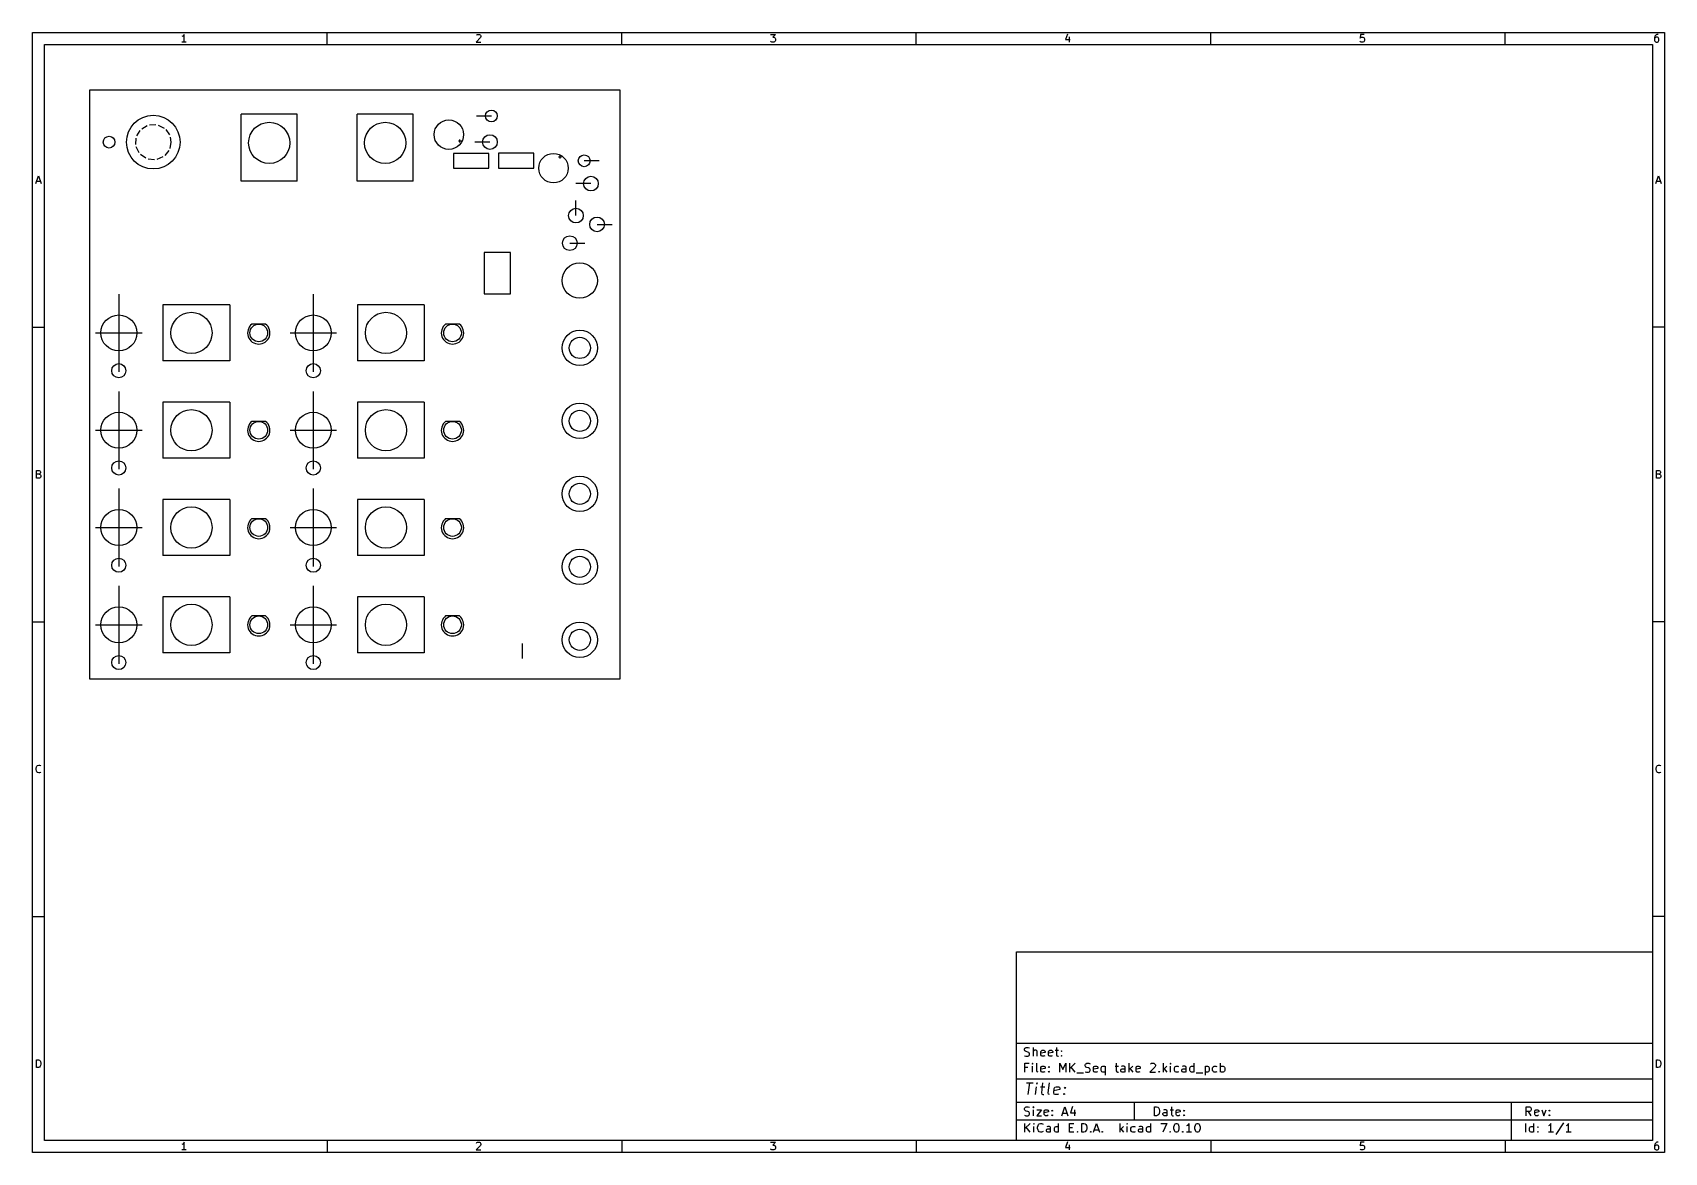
# Model space of a CAD drawing. Extents: x 10 to 287, y -200 to -10.
import ezdxf

# ---------------------------------------------------------------- set-up
doc = ezdxf.new("R2010")
doc.units = 0
doc.layers.add('BLACK', color=7, linetype='CONTINUOUS')

msp = doc.modelspace()

# ---------------------------------------------------------------- linework, layer by layer
at = {"layer": 'BLACK', "linetype": 'CONTINUOUS'}
for p, q in [((10, -10), (287.0022, -10)), ((10, -200.0072), (10, -10)), ((35.470112, -10.603128), (35.346303, -10.665033)), ((35.593922, -10.479319), (35.470112, -10.603128)), ((35.717731, -10.293604), (35.593922, -10.479319)), ((35.717731, -11.593604), (35.717731, -10.293604)), ((60, -12), (60, -10)), ((86.027255, -10.850747), (85.284398, -11.593604)), ((85.346303, -10.417414), (85.408207, -10.355509)), ((85.408207, -10.355509), (85.532017, -10.293604)), ((85.532017, -10.293604), (85.841541, -10.293604)), ((85.841541, -10.293604), (85.96535, -10.355509)), ((85.96535, -10.355509), (86.027255, -10.417414)), ((86.027255, -10.417414), (86.08916, -10.541223)), ((86.08916, -10.665033), (86.027255, -10.850747)), ((86.08916, -10.541223), (86.08916, -10.665033)), ((110, -12), (110, -10)), ((135.284398, -10.293604), (136.08916, -10.293604)), ((136.08916, -10.293604), (135.655826, -10.788842)), ((135.655826, -10.788842), (135.841541, -10.788842)), ((135.841541, -10.788842), (135.96535, -10.850747)), ((135.96535, -10.850747), (136.027255, -10.912652)), ((136.027255, -10.912652), (136.08916, -11.036461)), ((136.08916, -11.036461), (136.08916, -11.345985)), ((160, -12), (160, -10)), ((185.655826, -10.2317), (185.346303, -11.160271)), ((185.96535, -10.726938), (185.96535, -11.593604)), ((210, -12), (210, -10)), ((235.408207, -10.293604), (235.346303, -10.912652)), ((235.346303, -10.912652), (235.408207, -10.850747)), ((236.027255, -10.293604), (235.408207, -10.293604)), ((235.408207, -10.850747), (235.532017, -10.788842)), ((235.532017, -10.788842), (235.841541, -10.788842)), ((235.841541, -10.788842), (235.96535, -10.850747)), ((235.96535, -10.850747), (236.027255, -10.912652)), ((236.027255, -10.912652), (236.08916, -11.036461)), ((236.08916, -11.036461), (236.08916, -11.345985)), ((260, -12), (260, -10)), ((285.408207, -10.603128), (285.346303, -10.850747)), ((285.346303, -10.850747), (285.346303, -11.345985)), ((285.408207, -10.912652), (285.346303, -11.036461)), ((285.532017, -10.417414), (285.408207, -10.603128)), ((285.470112, -10.850747), (285.408207, -10.912652)), ((285.593922, -10.788842), (285.470112, -10.850747)), ((285.593922, -10.355509), (285.532017, -10.417414)), ((285.717731, -10.293604), (285.593922, -10.355509)), ((285.841541, -10.788842), (285.593922, -10.788842)), ((285.96535, -10.293604), (285.717731, -10.293604)), ((285.96535, -10.850747), (285.841541, -10.788842)), ((286.027255, -10.912652), (285.96535, -10.850747)), ((286.08916, -11.036461), (286.027255, -10.912652)), ((286.08916, -11.345985), (286.08916, -11.036461)), ((287.0022, -10), (287.0022, -200.0072)), ((12, -12), (285.0022, -12)), ((12, -198.0072), (12, -12)), ((36.08916, -11.593604), (35.346303, -11.593604)), ((85.284398, -11.593604), (86.08916, -11.593604)), ((135.346303, -11.5317), (135.284398, -11.469795)), ((135.470112, -11.593604), (135.346303, -11.5317)), ((135.841541, -11.593604), (135.470112, -11.593604)), ((135.96535, -11.5317), (135.841541, -11.593604)), ((136.027255, -11.469795), (135.96535, -11.5317)), ((136.08916, -11.345985), (136.027255, -11.469795)), ((185.346303, -11.160271), (186.151064, -11.160271)), ((235.408207, -11.5317), (235.346303, -11.469795)), ((235.532017, -11.593604), (235.408207, -11.5317)), ((235.841541, -11.593604), (235.532017, -11.593604)), ((235.96535, -11.5317), (235.841541, -11.593604)), ((236.027255, -11.469795), (235.96535, -11.5317)), ((236.08916, -11.345985), (236.027255, -11.469795)), ((285.0022, -12), (285.0022, -198.0072)), ((285.346303, -11.345985), (285.408207, -11.469795)), ((285.408207, -11.469795), (285.470112, -11.5317)), ((285.470112, -11.5317), (285.593922, -11.593604)), ((285.593922, -11.593604), (285.841541, -11.593604)), ((285.841541, -11.593604), (285.96535, -11.5317)), ((285.96535, -11.5317), (286.027255, -11.469795)), ((286.027255, -11.469795), (286.08916, -11.345985)), ((19.685, -19.685), (109.685, -19.685)), ((19.685, -119.685), (19.685, -19.685)), ((109.685, -19.685), (109.685, -119.685)), ((45.415, -35.2075), (45.415, -23.8575)), ((54.915, -23.8575), (45.415, -23.8575)), ((54.915, -35.2075), (54.915, -23.8575)), ((65.1, -35.2075), (65.1, -23.8575)), ((74.6, -23.8575), (65.1, -23.8575)), ((74.6, -35.2075), (74.6, -23.8575)), ((85.344, -24.13), (87.884, -24.13)), ((27.670629, -27.52265), (28.234648, -26.585427)), ((28.519069, -26.304592), (29.46337, -25.752507)), ((29.847612, -25.642409), (30.940999, -25.610631)), ((31.330986, -25.698227), (32.305758, -26.194536)), ((32.606009, -26.458379), (33.223508, -27.361262)), ((27.510022, -28.99836), (27.555667, -27.905464)), ((28.076569, -30.370416), (27.592664, -29.389427)), ((33.112747, -30.013276), (32.422112, -30.861525)), ((33.48, -28.575), (33.280582, -29.650517)), ((33.36051, -27.736753), (33.48, -28.575)), ((82.798605, -28.3925), (82.298605, -28.3925)), ((82.548605, -28.6425), (82.548605, -28.1425)), ((87.63, -28.575), (85.09, -28.575)), ((29.231559, -31.302892), (28.336581, -30.673989)), ((30.692211, -31.567484), (29.605282, -31.444646)), ((32.100906, -31.099412), (31.088144, -31.512713)), ((87.455, -30.5), (81.455, -30.5)), ((81.455, -30.5), (81.455, -33)), ((81.455, -33), (87.455, -33)), ((87.455, -33), (87.455, -30.5)), ((95.080628, -30.479054), (89.080628, -30.479054)), ((89.080628, -30.479054), (89.080628, -32.979054)), ((89.080628, -32.979054), (95.080628, -32.979054)), ((95.080628, -32.979054), (95.080628, -30.479054)), ((99.7625, -31.116395), (99.2625, -31.116395)), ((99.5125, -30.866395), (99.5125, -31.366395)), ((106.172, -31.75), (103.632, -31.75)), ((10.566666, -35.593604), (10.999999, -34.293604)), ((10.690476, -35.222176), (11.309523, -35.222176)), ((10.999999, -34.293604), (11.433333, -35.593604)), ((54.915, -35.2075), (45.415, -35.2075)), ((74.6, -35.2075), (65.1, -35.2075)), ((104.775, -35.62), (102.235, -35.62)), ((285.568866, -35.593604), (286.002199, -34.293604)), ((285.692676, -35.222176), (286.311723, -35.222176)), ((286.002199, -34.293604), (286.435533, -35.593604)), ((102.235, -41.05), (102.235, -38.51)), ((105.82, -42.545), (108.36, -42.545)), ((101.19, -45.72), (103.73, -45.72)), ((91.15, -47.3), (86.65, -47.3)), ((86.65, -47.3), (86.65, -54.3)), ((91.15, -54.3), (91.15, -47.3)), ((24.628334, -54.36), (24.628334, -67.56)), ((57.648334, -54.36), (57.648334, -67.56)), ((86.65, -54.3), (91.15, -54.3)), ((43.4625, -56.21), (32.1125, -56.21)), ((32.1125, -56.21), (32.1125, -65.71)), ((43.4625, -56.21), (43.4625, -65.71)), ((76.4825, -56.21), (65.1325, -56.21)), ((65.1325, -56.21), (65.1325, -65.71)), ((76.4825, -56.21), (76.4825, -65.71)), ((10, -60), (12, -60)), ((49.55869, -59.455), (47.22631, -59.455)), ((82.44619, -59.455), (80.11381, -59.455)), ((287.0022, -60), (285.0022, -60)), ((20.678334, -60.96), (28.578334, -60.96)), ((53.698334, -60.96), (61.598334, -60.96)), ((43.4625, -65.71), (32.1125, -65.71)), ((76.4825, -65.71), (65.1325, -65.71)), ((24.628334, -70.87), (24.628334, -84.07)), ((57.648334, -70.87), (57.648334, -84.07)), ((43.4625, -72.72), (32.1125, -72.72)), ((32.1125, -72.72), (32.1125, -82.22)), ((43.4625, -72.72), (43.4625, -82.22)), ((76.4825, -72.72), (65.1325, -72.72)), ((65.1325, -72.72), (65.1325, -82.22)), ((76.4825, -72.72), (76.4825, -82.22)), ((20.678334, -77.47), (28.578334, -77.47)), ((49.55869, -75.965), (47.22631, -75.965)), ((53.698334, -77.47), (61.598334, -77.47)), ((82.44619, -75.965), (80.11381, -75.965)), ((43.4625, -82.22), (32.1125, -82.22)), ((76.4825, -82.22), (65.1325, -82.22)), ((10.659523, -85.593604), (10.659523, -84.293604)), ((10.659523, -84.293604), (11.092857, -84.293604)), ((11.092857, -84.912652), (10.659523, -84.912652)), ((11.154761, -85.593604), (10.659523, -85.593604)), ((11.092857, -84.293604), (11.216666, -84.355509)), ((11.216666, -84.850747), (11.092857, -84.912652)), ((11.092857, -84.912652), (11.278571, -84.974557)), ((11.278571, -85.5317), (11.154761, -85.593604)), ((11.216666, -84.355509), (11.278571, -84.417414)), ((11.278571, -84.788842), (11.216666, -84.850747)), ((11.278571, -84.417414), (11.340476, -84.541223)), ((11.340476, -84.665033), (11.278571, -84.788842)), ((11.278571, -84.974557), (11.340476, -85.036461)), ((11.340476, -85.469795), (11.278571, -85.5317)), ((11.340476, -84.541223), (11.340476, -84.665033)), ((11.340476, -85.036461), (11.40238, -85.160271)), ((11.40238, -85.345985), (11.340476, -85.469795)), ((11.40238, -85.160271), (11.40238, -85.345985)), ((285.661723, -85.593604), (285.661723, -84.293604)), ((285.661723, -84.293604), (286.095057, -84.293604)), ((286.095057, -84.912652), (285.661723, -84.912652)), ((286.156961, -85.593604), (285.661723, -85.593604)), ((286.095057, -84.293604), (286.218866, -84.355509)), ((286.218866, -84.850747), (286.095057, -84.912652)), ((286.095057, -84.912652), (286.280771, -84.974557)), ((286.280771, -85.5317), (286.156961, -85.593604)), ((286.218866, -84.355509), (286.280771, -84.417414)), ((286.280771, -84.788842), (286.218866, -84.850747)), ((286.280771, -84.417414), (286.342676, -84.541223)), ((286.342676, -84.665033), (286.280771, -84.788842)), ((286.280771, -84.974557), (286.342676, -85.036461)), ((286.342676, -85.469795), (286.280771, -85.5317)), ((286.342676, -84.541223), (286.342676, -84.665033)), ((286.342676, -85.036461), (286.40458, -85.160271)), ((286.40458, -85.345985), (286.342676, -85.469795)), ((286.40458, -85.160271), (286.40458, -85.345985)), ((24.628334, -87.38), (24.628334, -100.58)), ((57.648334, -87.38), (57.648334, -100.58)), ((43.4625, -89.23), (32.1125, -89.23)), ((32.1125, -89.23), (32.1125, -98.73)), ((43.4625, -89.23), (43.4625, -98.73)), ((76.4825, -89.23), (65.1325, -89.23)), ((65.1325, -89.23), (65.1325, -98.73)), ((76.4825, -89.23), (76.4825, -98.73)), ((20.678334, -93.98), (28.578334, -93.98)), ((49.55869, -92.475), (47.22631, -92.475)), ((53.698334, -93.98), (61.598334, -93.98)), ((82.44619, -92.475), (80.11381, -92.475)), ((43.4625, -98.73), (32.1125, -98.73)), ((76.4825, -98.73), (65.1325, -98.73)), ((24.628334, -103.89), (24.628334, -117.09)), ((57.648334, -103.89), (57.648334, -117.09)), ((43.4625, -105.74), (32.1125, -105.74)), ((32.1125, -105.74), (32.1125, -115.24)), ((43.4625, -105.74), (43.4625, -115.24)), ((76.4825, -105.74), (65.1325, -105.74)), ((65.1325, -105.74), (65.1325, -115.24)), ((76.4825, -105.74), (76.4825, -115.24)), ((10, -110), (12, -110)), ((20.678334, -110.49), (28.578334, -110.49)), ((49.55869, -108.985), (47.22631, -108.985)), ((53.698334, -110.49), (61.598334, -110.49)), ((82.44619, -108.985), (80.11381, -108.985)), ((287.0022, -110), (285.0022, -110)), ((43.4625, -115.24), (32.1125, -115.24)), ((76.4825, -115.24), (65.1325, -115.24)), ((93.09, -113.665), (93.09, -116.205)), ((109.685, -119.685), (19.685, -119.685)), ((10.597619, -134.850747), (10.659523, -134.603128)), ((10.597619, -135.036461), (10.597619, -134.850747)), ((10.659523, -135.28408), (10.597619, -135.036461)), ((10.659523, -134.603128), (10.721428, -134.479319)), ((10.721428, -135.40789), (10.659523, -135.28408)), ((10.721428, -134.479319), (10.845238, -134.355509)), ((10.845238, -135.5317), (10.721428, -135.40789)), ((10.845238, -134.355509), (11.030952, -134.293604)), ((11.030952, -135.593604), (10.845238, -135.5317)), ((11.030952, -134.293604), (11.154761, -134.293604)), ((11.154761, -135.593604), (11.030952, -135.593604)), ((11.154761, -134.293604), (11.340476, -134.355509)), ((11.340476, -135.5317), (11.154761, -135.593604)), ((11.340476, -134.355509), (11.40238, -134.417414)), ((11.40238, -135.469795), (11.340476, -135.5317)), ((285.599819, -134.850747), (285.661723, -134.603128)), ((285.599819, -135.036461), (285.599819, -134.850747)), ((285.661723, -135.28408), (285.599819, -135.036461)), ((285.661723, -134.603128), (285.723628, -134.479319)), ((285.723628, -135.40789), (285.661723, -135.28408)), ((285.723628, -134.479319), (285.847438, -134.355509)), ((285.847438, -135.5317), (285.723628, -135.40789)), ((285.847438, -134.355509), (286.033152, -134.293604)), ((286.033152, -135.593604), (285.847438, -135.5317)), ((286.033152, -134.293604), (286.156961, -134.293604)), ((286.156961, -135.593604), (286.033152, -135.593604)), ((286.156961, -134.293604), (286.342676, -134.355509)), ((286.342676, -135.5317), (286.156961, -135.593604)), ((286.342676, -134.355509), (286.40458, -134.417414)), ((286.40458, -135.469795), (286.342676, -135.5317)), ((10, -160), (12, -160)), ((287.0022, -160), (285.0022, -160)), ((177.0022, -166.0072), (285.0022, -166.0072)), ((177.0022, -198.0072), (177.0022, -166.0072)), ((285.0022, -166.0072), (285.0022, -198.0072)), ((177.0022, -181.5072), (285.0022, -181.5072)), ((178.386598, -182.479042), (178.458026, -182.336185)), ((178.386598, -182.6219), (178.386598, -182.479042)), ((178.458026, -182.764757), (178.386598, -182.6219)), ((178.458026, -182.336185), (178.529455, -182.264757)), ((178.529455, -182.836185), (178.458026, -182.764757)), ((178.529455, -182.264757), (178.672312, -182.193328)), ((178.672312, -182.193328), (179.029455, -182.193328)), ((179.029455, -182.193328), (179.243741, -182.264757)), ((179.886597, -183.693328), (179.886597, -182.193328)), ((179.958026, -182.764757), (179.886597, -182.836185)), ((180.100883, -182.693328), (179.958026, -182.764757)), ((180.315169, -182.693328), (180.100883, -182.693328)), ((180.458026, -182.764757), (180.315169, -182.693328)), ((180.529455, -182.907614), (180.458026, -182.764757)), ((181.172312, -182.907614), (181.24374, -182.764757)), ((181.24374, -182.764757), (181.386598, -182.693328)), ((181.386598, -182.693328), (181.672312, -182.693328)), ((181.672312, -182.693328), (181.815169, -182.764757)), ((181.815169, -182.764757), (181.886598, -182.907614)), ((182.458026, -182.907614), (182.529454, -182.764757)), ((182.529454, -182.764757), (182.672312, -182.693328)), ((182.672312, -182.693328), (182.958026, -182.693328)), ((182.958026, -182.693328), (183.100883, -182.764757)), ((183.100883, -182.764757), (183.172312, -182.907614)), ((183.600883, -182.693328), (184.172311, -182.693328)), ((183.815168, -182.193328), (183.815168, -183.479042)), ((184.600883, -182.836185), (184.672311, -182.764757)), ((184.672311, -182.764757), (184.74374, -182.836185)), ((184.672311, -182.764757), (184.672311, -182.907614)), ((10.659523, -185.593604), (10.659523, -184.293604)), ((10.659523, -184.293604), (10.969047, -184.293604)), ((10.969047, -184.293604), (11.154761, -184.355509)), ((11.154761, -185.5317), (10.969047, -185.593604)), ((11.154761, -184.355509), (11.278571, -184.479319)), ((11.278571, -185.40789), (11.154761, -185.5317)), ((11.278571, -184.479319), (11.340476, -184.603128)), ((11.340476, -185.28408), (11.278571, -185.40789)), ((11.340476, -184.603128), (11.40238, -184.850747)), ((11.40238, -185.036461), (11.340476, -185.28408)), ((11.40238, -184.850747), (11.40238, -185.036461)), ((178.386598, -183.6219), (178.600884, -183.693328)), ((178.458026, -186.393328), (178.458026, -184.893328)), ((178.458026, -184.893328), (179.172312, -184.893328)), ((178.672312, -182.907614), (178.529455, -182.836185)), ((178.600884, -183.693328), (178.958026, -183.693328)), ((178.958026, -182.979042), (178.672312, -182.907614)), ((179.100884, -183.050471), (178.958026, -182.979042)), ((178.958026, -183.693328), (179.100884, -183.6219)), ((179.172312, -183.1219), (179.100884, -183.050471)), ((179.100884, -183.6219), (179.172312, -183.550471)), ((179.243741, -183.264757), (179.172312, -183.1219)), ((179.172312, -183.550471), (179.243741, -183.407614)), ((179.243741, -183.407614), (179.243741, -183.264757)), ((179.74374, -184.893328), (179.672312, -184.964757)), ((179.672312, -184.964757), (179.74374, -185.036185)), ((179.815169, -184.964757), (179.74374, -184.893328)), ((179.74374, -184.893328), (179.74374, -185.036185)), ((179.74374, -185.036185), (179.815169, -184.964757)), ((179.74374, -186.393328), (179.74374, -185.393328)), ((180.458026, -186.179042), (180.458026, -184.893328)), ((180.529455, -183.693328), (180.529455, -182.907614)), ((181.172312, -183.479042), (181.172312, -182.907614)), ((181.886598, -183.050471), (181.172312, -183.193328)), ((181.24374, -183.6219), (181.172312, -183.479042)), ((181.172312, -185.607614), (181.24374, -185.464757)), ((181.386598, -183.693328), (181.24374, -183.6219)), ((181.24374, -185.464757), (181.386598, -185.393328)), ((181.672312, -183.693328), (181.386598, -183.693328)), ((181.386598, -185.393328), (181.672312, -185.393328)), ((181.815169, -183.6219), (181.672312, -183.693328)), ((181.672312, -185.393328), (181.815169, -185.464757)), ((181.815169, -185.464757), (181.886598, -185.607614)), ((181.886598, -182.907614), (181.886598, -183.050471)), ((182.458026, -183.479042), (182.458026, -182.907614)), ((183.172312, -183.050471), (182.458026, -183.193328)), ((182.529454, -183.6219), (182.458026, -183.479042)), ((182.458026, -185.536185), (182.529454, -185.464757)), ((182.529454, -185.607614), (182.458026, -185.536185)), ((182.672312, -183.693328), (182.529454, -183.6219)), ((182.529454, -185.464757), (182.600883, -185.536185)), ((182.529454, -185.464757), (182.529454, -185.607614)), ((182.600883, -185.536185), (182.529454, -185.607614)), ((182.958026, -183.693328), (182.672312, -183.693328)), ((183.100883, -183.6219), (182.958026, -183.693328)), ((183.172312, -182.907614), (183.172312, -183.050471)), ((183.815168, -183.479042), (183.886597, -183.6219)), ((183.886597, -183.6219), (184.029454, -183.693328)), ((184.029454, -183.693328), (184.172311, -183.693328)), ((184.386597, -186.393328), (184.386597, -184.893328)), ((184.386597, -184.893328), (184.886597, -185.964757)), ((184.672311, -182.907614), (184.600883, -182.836185)), ((184.600883, -183.6219), (184.672311, -183.550471)), ((184.672311, -183.693328), (184.600883, -183.6219)), ((184.74374, -182.836185), (184.672311, -182.907614)), ((184.672311, -183.550471), (184.74374, -183.6219)), ((184.672311, -183.550471), (184.672311, -183.693328)), ((184.74374, -183.6219), (184.672311, -183.693328)), ((184.886597, -185.964757), (185.386597, -184.893328)), ((185.386597, -184.893328), (185.386597, -186.393328)), ((186.100883, -186.393328), (186.100883, -184.893328)), ((186.958026, -184.893328), (186.100883, -185.750471)), ((186.958026, -186.393328), (186.315169, -185.536185)), ((188.672312, -185.179042), (188.74374, -185.036185)), ((188.672312, -185.3219), (188.672312, -185.179042)), ((188.74374, -185.464757), (188.672312, -185.3219)), ((188.74374, -185.036185), (188.815169, -184.964757)), ((188.815169, -185.536185), (188.74374, -185.464757)), ((188.815169, -184.964757), (188.958026, -184.893328)), ((188.958026, -185.607614), (188.815169, -185.536185)), ((188.958026, -184.893328), (189.315169, -184.893328)), ((189.315169, -184.893328), (189.529455, -184.964757)), ((190.100883, -185.607614), (190.172311, -185.464757)), ((190.172311, -185.464757), (190.315169, -185.393328)), ((190.315169, -185.393328), (190.600883, -185.393328)), ((190.600883, -185.393328), (190.74374, -185.464757)), ((190.74374, -185.464757), (190.815169, -185.607614)), ((191.386597, -185.679042), (191.458025, -185.536185)), ((191.458025, -185.536185), (191.529454, -185.464757)), ((191.529454, -185.464757), (191.672311, -185.393328)), ((191.672311, -185.393328), (191.958025, -185.393328)), ((191.958025, -185.393328), (192.100883, -185.464757)), ((192.100883, -185.393328), (192.100883, -186.893328)), ((193.74374, -185.393328), (194.315168, -185.393328)), ((193.958025, -184.893328), (193.958025, -186.179042)), ((194.958026, -185.393328), (194.815168, -185.464757)), ((195.24374, -185.393328), (194.958026, -185.393328)), ((195.386597, -185.464757), (195.24374, -185.393328)), ((195.458026, -185.607614), (195.386597, -185.464757)), ((196.172311, -186.393328), (196.172311, -184.893328)), ((196.74374, -185.393328), (196.172311, -185.964757)), ((197.315169, -185.607614), (197.386597, -185.464757)), ((197.386597, -185.464757), (197.529455, -185.393328)), ((197.529455, -185.393328), (197.815169, -185.393328)), ((197.815169, -185.393328), (197.958026, -185.464757)), ((197.958026, -185.464757), (198.029455, -185.607614)), ((200.529454, -185.536185), (199.672311, -186.393328)), ((199.74374, -185.036185), (199.815168, -184.964757)), ((199.815168, -184.964757), (199.958026, -184.893328)), ((199.958026, -184.893328), (200.315168, -184.893328)), ((200.315168, -184.893328), (200.458026, -184.964757)), ((200.458026, -184.964757), (200.529454, -185.036185)), ((200.529454, -185.036185), (200.600883, -185.179042)), ((200.600883, -185.3219), (200.529454, -185.536185)), ((200.600883, -185.179042), (200.600883, -185.3219)), ((201.958025, -186.393328), (201.958025, -184.893328)), ((202.529454, -185.393328), (201.958025, -185.964757)), ((203.172311, -184.893328), (203.100883, -184.964757)), ((203.100883, -184.964757), (203.172311, -185.036185)), ((203.24374, -184.964757), (203.172311, -184.893328)), ((203.172311, -184.893328), (203.172311, -185.036185)), ((203.172311, -185.036185), (203.24374, -184.964757)), ((203.172311, -186.393328), (203.172311, -185.393328)), ((203.815169, -185.679042), (203.886597, -185.536185)), ((203.886597, -185.536185), (203.958026, -185.464757)), ((203.958026, -185.464757), (204.100883, -185.393328)), ((204.100883, -185.393328), (204.386597, -185.393328)), ((204.386597, -185.393328), (204.529455, -185.464757)), ((205.315169, -185.393328), (205.172311, -185.464757)), ((205.600883, -185.393328), (205.315169, -185.393328)), ((205.74374, -185.464757), (205.600883, -185.393328)), ((205.815169, -185.607614), (205.74374, -185.464757)), ((206.458026, -185.679042), (206.529454, -185.536185)), ((206.529454, -185.536185), (206.600883, -185.464757)), ((206.600883, -185.464757), (206.74374, -185.393328)), ((206.74374, -185.393328), (207.029454, -185.393328)), ((207.029454, -185.393328), (207.172312, -185.464757)), ((207.172312, -186.393328), (207.172312, -184.893328)), ((209.029454, -185.393328), (209.029454, -186.893328)), ((209.029454, -185.464757), (209.172312, -185.393328)), ((209.172312, -185.393328), (209.458026, -185.393328)), ((209.458026, -185.393328), (209.600883, -185.464757)), ((209.600883, -185.464757), (209.672312, -185.536185)), ((209.672312, -185.536185), (209.74374, -185.679042)), ((210.315169, -185.679042), (210.386597, -185.536185)), ((210.386597, -185.536185), (210.458026, -185.464757)), ((210.458026, -185.464757), (210.600883, -185.393328)), ((210.600883, -185.393328), (210.886597, -185.393328)), ((210.886597, -185.393328), (211.029455, -185.464757)), ((211.672311, -186.393328), (211.672311, -184.893328)), ((211.672311, -185.464757), (211.815169, -185.393328)), ((211.815169, -185.393328), (212.100883, -185.393328)), ((212.100883, -185.393328), (212.24374, -185.464757)), ((212.24374, -185.464757), (212.315169, -185.536185)), ((212.315169, -185.536185), (212.386597, -185.679042)), ((285.661723, -185.593604), (285.661723, -184.293604)), ((285.661723, -184.293604), (285.971247, -184.293604)), ((285.971247, -184.293604), (286.156961, -184.355509)), ((286.156961, -185.5317), (285.971247, -185.593604)), ((286.156961, -184.355509), (286.280771, -184.479319)), ((286.280771, -185.40789), (286.156961, -185.5317)), ((286.280771, -184.479319), (286.342676, -184.603128)), ((286.342676, -185.28408), (286.280771, -185.40789)), ((286.342676, -184.603128), (286.40458, -184.850747)), ((286.40458, -185.036461), (286.342676, -185.28408)), ((286.40458, -184.850747), (286.40458, -185.036461)), ((10.969047, -185.593604), (10.659523, -185.593604)), ((177.0022, -187.5072), (285.0022, -187.5072)), ((178.958026, -185.607614), (178.458026, -185.607614)), ((178.693928, -188.211638), (179.836785, -188.211638)), ((179.015357, -190.211638), (179.265357, -188.211638)), ((180.503452, -188.211638), (180.396309, -188.306876)), ((180.396309, -188.306876), (180.479643, -188.402114)), ((180.529455, -186.3219), (180.458026, -186.179042)), ((180.503452, -188.211638), (180.479643, -188.402114)), ((180.479643, -188.402114), (180.586786, -188.306876)), ((180.586786, -188.306876), (180.503452, -188.211638)), ((180.672312, -186.393328), (180.529455, -186.3219)), ((181.172312, -186.179042), (181.172312, -185.607614)), ((181.886598, -185.750471), (181.172312, -185.893328)), ((181.24374, -186.3219), (181.172312, -186.179042)), ((181.455833, -188.211638), (181.241548, -189.925923)), ((181.386598, -186.393328), (181.24374, -186.3219)), ((181.672312, -186.393328), (181.386598, -186.393328)), ((181.815169, -186.3219), (181.672312, -186.393328)), ((181.886598, -185.607614), (181.886598, -185.750471)), ((182.384405, -189.925923), (182.59869, -188.211638)), ((182.458026, -186.3219), (182.529454, -186.250471)), ((182.529454, -186.393328), (182.458026, -186.3219)), ((182.529454, -186.250471), (182.600883, -186.3219)), ((182.529454, -186.250471), (182.529454, -186.393328)), ((182.600883, -186.3219), (182.529454, -186.393328)), ((187.243741, -186.536185), (188.386598, -186.536185)), ((188.672312, -186.3219), (188.886598, -186.393328)), ((188.886598, -186.393328), (189.24374, -186.393328)), ((189.24374, -185.679042), (188.958026, -185.607614)), ((189.386598, -185.750471), (189.24374, -185.679042)), ((189.24374, -186.393328), (189.386598, -186.3219)), ((189.458026, -185.8219), (189.386598, -185.750471)), ((189.386598, -186.3219), (189.458026, -186.250471)), ((189.529455, -185.964757), (189.458026, -185.8219)), ((189.458026, -186.250471), (189.529455, -186.107614)), ((189.529455, -186.107614), (189.529455, -185.964757)), ((190.100883, -186.179042), (190.100883, -185.607614)), ((190.815169, -185.750471), (190.100883, -185.893328)), ((190.172311, -186.3219), (190.100883, -186.179042)), ((190.315169, -186.393328), (190.172311, -186.3219)), ((190.600883, -186.393328), (190.315169, -186.393328)), ((190.74374, -186.3219), (190.600883, -186.393328)), ((190.815169, -185.607614), (190.815169, -185.750471)), ((191.386597, -186.107614), (191.386597, -185.679042)), ((191.458025, -186.250471), (191.386597, -186.107614)), ((191.529454, -186.3219), (191.458025, -186.250471)), ((191.672311, -186.393328), (191.529454, -186.3219)), ((191.958025, -186.393328), (191.672311, -186.393328)), ((192.100883, -186.3219), (191.958025, -186.393328)), ((193.958025, -186.179042), (194.029454, -186.3219)), ((194.029454, -186.3219), (194.172311, -186.393328)), ((194.172311, -186.393328), (194.315168, -186.393328)), ((194.74374, -186.036185), (194.815168, -185.893328)), ((194.74374, -186.179042), (194.74374, -186.036185)), ((194.815168, -186.3219), (194.74374, -186.179042)), ((194.815168, -185.893328), (194.958026, -185.8219)), ((194.958026, -186.393328), (194.815168, -186.3219)), ((194.958026, -185.8219), (195.315168, -185.8219)), ((195.315168, -186.393328), (194.958026, -186.393328)), ((195.315168, -185.8219), (195.458026, -185.750471)), ((195.458026, -186.3219), (195.315168, -186.393328)), ((195.458026, -186.393328), (195.458026, -185.607614)), ((196.315169, -185.8219), (196.74374, -186.393328)), ((197.315169, -186.179042), (197.315169, -185.607614)), ((198.029455, -185.750471), (197.315169, -185.893328)), ((197.386597, -186.3219), (197.315169, -186.179042)), ((197.529455, -186.393328), (197.386597, -186.3219)), ((197.815169, -186.393328), (197.529455, -186.393328)), ((197.958026, -186.3219), (197.815169, -186.393328)), ((198.029455, -185.607614), (198.029455, -185.750471)), ((199.672311, -186.393328), (200.600883, -186.393328)), ((201.172311, -186.3219), (201.243739, -186.250471)), ((201.243739, -186.393328), (201.172311, -186.3219)), ((201.243739, -186.250471), (201.315168, -186.3219)), ((201.243739, -186.250471), (201.243739, -186.393328)), ((201.315168, -186.3219), (201.243739, -186.393328)), ((202.100883, -185.8219), (202.529454, -186.393328)), ((203.815169, -186.107614), (203.815169, -185.679042)), ((203.886597, -186.250471), (203.815169, -186.107614)), ((203.958026, -186.3219), (203.886597, -186.250471)), ((204.100883, -186.393328), (203.958026, -186.3219)), ((204.386597, -186.393328), (204.100883, -186.393328)), ((204.529455, -186.3219), (204.386597, -186.393328)), ((205.100883, -186.036185), (205.172311, -185.893328)), ((205.100883, -186.179042), (205.100883, -186.036185)), ((205.172311, -186.3219), (205.100883, -186.179042)), ((205.172311, -185.893328), (205.315169, -185.8219)), ((205.315169, -186.393328), (205.172311, -186.3219)), ((205.315169, -185.8219), (205.672311, -185.8219)), ((205.672311, -186.393328), (205.315169, -186.393328)), ((205.672311, -185.8219), (205.815169, -185.750471)), ((205.815169, -186.3219), (205.672311, -186.393328)), ((205.815169, -186.393328), (205.815169, -185.607614)), ((206.458026, -186.107614), (206.458026, -185.679042)), ((206.529454, -186.250471), (206.458026, -186.107614)), ((206.600883, -186.3219), (206.529454, -186.250471)), ((206.74374, -186.393328), (206.600883, -186.3219)), ((207.029454, -186.393328), (206.74374, -186.393328)), ((207.172312, -186.3219), (207.029454, -186.393328)), ((207.529455, -186.536185), (208.672312, -186.536185)), ((209.172312, -186.393328), (209.029454, -186.3219)), ((209.458026, -186.393328), (209.172312, -186.393328)), ((209.600883, -186.3219), (209.458026, -186.393328)), ((209.672312, -186.250471), (209.600883, -186.3219)), ((209.74374, -186.107614), (209.672312, -186.250471)), ((209.74374, -185.679042), (209.74374, -186.107614)), ((210.315169, -186.107614), (210.315169, -185.679042)), ((210.386597, -186.250471), (210.315169, -186.107614)), ((210.458026, -186.3219), (210.386597, -186.250471)), ((210.600883, -186.393328), (210.458026, -186.3219)), ((210.886597, -186.393328), (210.600883, -186.393328)), ((211.029455, -186.3219), (210.886597, -186.393328)), ((211.815169, -186.393328), (211.672311, -186.3219)), ((212.100883, -186.393328), (211.815169, -186.393328)), ((212.24374, -186.3219), (212.100883, -186.393328)), ((212.315169, -186.250471), (212.24374, -186.3219)), ((212.386597, -186.107614), (212.315169, -186.250471)), ((212.386597, -185.679042), (212.386597, -186.107614)), ((285.971247, -185.593604), (285.661723, -185.593604)), ((180.253452, -190.211638), (180.420119, -188.878304)), ((181.086786, -188.878304), (181.84869, -188.878304)), ((181.241548, -189.925923), (181.312976, -190.1164)), ((181.312976, -190.1164), (181.491548, -190.211638)), ((181.491548, -190.211638), (181.682024, -190.211638)), ((182.455833, -190.1164), (182.384405, -189.925923)), ((182.634405, -190.211638), (182.455833, -190.1164)), ((183.336785, -189.925923), (183.432024, -189.164019)), ((183.408214, -190.1164), (183.336785, -189.925923)), ((184.360595, -189.354495), (183.384404, -189.544971)), ((183.586785, -190.211638), (183.408214, -190.1164)), ((183.432024, -189.164019), (183.551071, -188.973542)), ((183.551071, -188.973542), (183.753452, -188.878304)), ((183.967738, -190.211638), (183.586785, -190.211638)), ((183.753452, -188.878304), (184.134404, -188.878304)), ((184.170119, -190.1164), (183.967738, -190.211638)), ((184.134404, -188.878304), (184.312976, -188.973542)), ((184.312976, -188.973542), (184.384404, -189.164019)), ((184.384404, -189.164019), (184.360595, -189.354495)), ((185.027262, -190.1164), (185.134405, -190.021161)), ((185.110595, -190.211638), (185.027262, -190.1164)), ((185.134405, -190.021161), (185.110595, -190.211638)), ((185.217738, -190.1164), (185.110595, -190.211638)), ((185.134405, -190.021161), (185.217738, -190.1164)), ((185.158214, -189.06878), (185.265357, -188.973542)), ((185.241548, -189.164019), (185.158214, -189.06878)), ((185.265357, -188.973542), (185.241548, -189.164019)), ((185.34869, -189.06878), (185.241548, -189.164019)), ((185.265357, -188.973542), (185.34869, -189.06878)), ((177.0022, -191.5072), (285.0022, -191.5072)), ((178.386598, -192.579042), (178.458026, -192.436185)), ((178.386598, -192.7219), (178.386598, -192.579042)), ((178.458026, -192.864757), (178.386598, -192.7219)), ((178.386598, -193.7219), (178.600884, -193.793328)), ((178.458026, -192.436185), (178.529455, -192.364757)), ((178.529455, -192.936185), (178.458026, -192.864757)), ((178.529455, -192.364757), (178.672312, -192.293328)), ((178.672312, -193.007614), (178.529455, -192.936185)), ((178.600884, -193.793328), (178.958026, -193.793328)), ((178.672312, -192.293328), (179.029455, -192.293328)), ((178.958026, -193.079042), (178.672312, -193.007614)), ((179.100884, -193.150471), (178.958026, -193.079042)), ((178.958026, -193.793328), (179.100884, -193.7219)), ((179.029455, -192.293328), (179.243741, -192.364757)), ((179.172312, -193.2219), (179.100884, -193.150471)), ((179.100884, -193.7219), (179.172312, -193.650471)), ((179.243741, -193.364757), (179.172312, -193.2219)), ((179.172312, -193.650471), (179.243741, -193.507614)), ((179.243741, -193.507614), (179.243741, -193.364757)), ((179.886597, -192.293328), (179.815169, -192.364757)), ((179.815169, -192.364757), (179.886597, -192.436185)), ((179.958026, -192.364757), (179.886597, -192.293328)), ((179.886597, -192.293328), (179.886597, -192.436185)), ((179.886597, -192.436185), (179.958026, -192.364757)), ((179.886597, -193.793328), (179.886597, -192.793328)), ((180.458026, -192.793328), (181.243741, -192.793328)), ((181.243741, -192.793328), (180.458026, -193.793328)), ((180.458026, -193.793328), (181.243741, -193.793328)), ((181.743741, -193.007614), (181.815169, -192.864757)), ((181.743741, -193.579042), (181.743741, -193.007614)), ((182.458027, -193.150471), (181.743741, -193.293328)), ((181.815169, -193.7219), (181.743741, -193.579042)), ((181.815169, -192.864757), (181.958027, -192.793328)), ((181.958027, -193.793328), (181.815169, -193.7219)), ((181.958027, -192.793328), (182.243741, -192.793328)), ((182.243741, -193.793328), (181.958027, -193.793328)), ((182.243741, -192.793328), (182.386598, -192.864757)), ((182.386598, -193.7219), (182.243741, -193.793328)), ((182.386598, -192.864757), (182.458027, -193.007614)), ((182.458027, -193.007614), (182.458027, -193.150471)), ((183.029455, -192.936185), (183.100883, -192.864757)), ((183.100883, -193.007614), (183.029455, -192.936185)), ((183.029455, -193.7219), (183.100883, -193.650471)), ((183.100883, -193.793328), (183.029455, -193.7219)), ((183.100883, -192.864757), (183.172312, -192.936185)), ((183.100883, -192.864757), (183.100883, -193.007614)), ((183.172312, -192.936185), (183.100883, -193.007614)), ((183.100883, -193.650471), (183.172312, -193.7219)), ((183.100883, -193.650471), (183.100883, -193.793328)), ((183.172312, -193.7219), (183.100883, -193.793328)), ((184.743741, -193.793328), (185.243741, -192.293328)), ((184.886598, -193.364757), (185.600884, -193.364757)), ((185.243741, -192.293328), (185.743741, -193.793328)), ((186.529455, -192.2219), (186.172312, -193.293328)), ((186.172312, -193.293328), (187.100883, -193.293328)), ((186.886598, -192.793328), (186.886598, -193.793328)), ((197.0022, -191.5072), (197.0022, -194.5072)), ((200.458026, -193.793328), (200.458026, -192.293328)), ((200.458026, -192.293328), (200.815169, -192.293328)), ((200.815169, -193.793328), (200.458026, -193.793328)), ((200.815169, -192.293328), (201.029455, -192.364757)), ((201.029455, -193.7219), (200.815169, -193.793328)), ((201.029455, -192.364757), (201.172312, -192.507614)), ((201.172312, -193.579042), (201.029455, -193.7219)), ((201.172312, -192.507614), (201.243741, -192.650471)), ((201.243741, -193.436185), (201.172312, -193.579042)), ((201.243741, -192.650471), (201.315169, -192.936185)), ((201.315169, -193.150471), (201.243741, -193.436185)), ((201.315169, -192.936185), (201.315169, -193.150471)), ((201.886598, -193.436185), (201.958026, -193.293328)), ((201.886598, -193.579042), (201.886598, -193.436185)), ((201.958026, -193.7219), (201.886598, -193.579042)), ((202.100884, -192.793328), (201.958026, -192.864757)), ((201.958026, -193.293328), (202.100884, -193.2219)), ((202.100884, -193.793328), (201.958026, -193.7219)), ((202.386598, -192.793328), (202.100884, -192.793328)), ((202.100884, -193.2219), (202.458026, -193.2219)), ((202.458026, -193.793328), (202.100884, -193.793328)), ((202.529455, -192.864757), (202.386598, -192.793328)), ((202.458026, -193.2219), (202.600884, -193.150471)), ((202.600884, -193.7219), (202.458026, -193.793328)), ((202.600884, -193.007614), (202.529455, -192.864757)), ((202.600884, -193.793328), (202.600884, -193.007614)), ((203.100884, -192.793328), (203.672312, -192.793328)), ((203.315169, -192.293328), (203.315169, -193.579042)), ((203.315169, -193.579042), (203.386598, -193.7219)), ((203.386598, -193.7219), (203.529455, -193.793328)), ((203.529455, -193.793328), (203.672312, -193.793328)), ((204.100884, -193.007614), (204.172312, -192.864757)), ((204.100884, -193.579042), (204.100884, -193.007614)), ((204.81517, -193.150471), (204.100884, -193.293328)), ((204.172312, -193.7219), (204.100884, -193.579042)), ((204.172312, -192.864757), (204.31517, -192.793328)), ((204.31517, -193.793328), (204.172312, -193.7219)), ((204.31517, -192.793328), (204.600884, -192.793328)), ((204.600884, -193.793328), (204.31517, -193.793328)), ((204.600884, -192.793328), (204.743741, -192.864757)), ((204.743741, -193.7219), (204.600884, -193.793328)), ((204.743741, -192.864757), (204.81517, -193.007614)), ((204.81517, -193.007614), (204.81517, -193.150471)), ((205.386598, -192.936185), (205.458026, -192.864757)), ((205.458026, -193.007614), (205.386598, -192.936185)), ((205.386598, -193.7219), (205.458026, -193.650471)), ((205.458026, -193.793328), (205.386598, -193.7219)), ((205.458026, -192.864757), (205.529455, -192.936185)), ((205.458026, -192.864757), (205.458026, -193.007614)), ((205.529455, -192.936185), (205.458026, -193.007614)), ((205.458026, -193.650471), (205.529455, -193.7219)), ((205.458026, -193.650471), (205.458026, -193.793328)), ((205.529455, -193.7219), (205.458026, -193.793328)), ((261.0022, -191.5072), (261.0022, -198.0072)), ((263.55671, -193.785528), (263.55671, -192.285528)), ((263.55671, -192.285528), (264.128139, -192.285528)), ((264.128139, -193.071242), (263.55671, -193.071242)), ((264.413853, -193.785528), (263.913853, -193.071242)), ((264.128139, -192.285528), (264.270996, -192.356957)), ((264.270996, -192.999814), (264.128139, -193.071242)), ((264.270996, -192.356957), (264.342425, -192.428385)), ((264.342425, -192.928385), (264.270996, -192.999814)), ((264.342425, -192.428385), (264.413853, -192.571242)), ((264.413853, -192.785528), (264.342425, -192.928385)), ((264.413853, -192.571242), (264.413853, -192.785528)), ((264.985282, -192.999814), (265.05671, -192.856957)), ((264.985282, -193.571242), (264.985282, -192.999814)), ((265.699568, -193.142671), (264.985282, -193.285528)), ((265.05671, -193.7141), (264.985282, -193.571242)), ((265.05671, -192.856957), (265.199568, -192.785528)), ((265.199568, -193.785528), (265.05671, -193.7141)), ((265.199568, -192.785528), (265.485282, -192.785528)), ((265.485282, -193.785528), (265.199568, -193.785528)), ((265.485282, -192.785528), (265.628139, -192.856957)), ((265.628139, -193.7141), (265.485282, -193.785528)), ((265.628139, -192.856957), (265.699568, -192.999814)), ((265.699568, -192.999814), (265.699568, -193.142671)), ((266.199567, -192.785528), (266.55671, -193.785528)), ((266.55671, -193.785528), (266.913853, -192.785528)), ((267.413853, -192.928385), (267.485281, -192.856957)), ((267.485281, -192.999814), (267.413853, -192.928385)), ((267.413853, -193.7141), (267.485281, -193.642671)), ((267.485281, -193.785528), (267.413853, -193.7141)), ((267.485281, -192.856957), (267.55671, -192.928385)), ((267.485281, -192.856957), (267.485281, -192.999814)), ((267.55671, -192.928385), (267.485281, -192.999814)), ((267.485281, -193.642671), (267.55671, -193.7141)), ((267.485281, -193.642671), (267.485281, -193.785528)), ((267.55671, -193.7141), (267.485281, -193.785528)), ((177.0022, -194.5072), (285.0022, -194.5072)), ((178.458026, -196.593328), (178.458026, -195.093328)), ((179.315169, -195.093328), (178.458026, -195.950471)), ((179.315169, -196.593328), (178.672312, -195.736185)), ((179.958026, -195.093328), (179.886598, -195.164757)), ((179.886598, -195.164757), (179.958026, -195.236185)), ((180.029455, -195.164757), (179.958026, -195.093328)), ((179.958026, -195.093328), (179.958026, -195.236185)), ((179.958026, -195.236185), (180.029455, -195.164757)), ((179.958026, -196.593328), (179.958026, -195.593328)), ((180.600884, -195.736185), (180.672312, -195.450471)), ((180.600884, -195.950471), (180.600884, -195.736185)), ((180.672312, -196.236185), (180.600884, -195.950471)), ((180.672312, -195.450471), (180.743741, -195.307614)), ((180.743741, -196.379042), (180.672312, -196.236185)), ((180.743741, -195.307614), (180.886598, -195.164757)), ((180.886598, -196.5219), (180.743741, -196.379042)), ((180.886598, -195.164757), (181.100884, -195.093328)), ((181.100884, -196.593328), (180.886598, -196.5219)), ((181.100884, -195.093328), (181.243741, -195.093328)), ((181.243741, -196.593328), (181.100884, -196.593328)), ((181.243741, -195.093328), (181.458027, -195.164757)), ((181.458027, -196.5219), (181.243741, -196.593328)), ((181.458027, -195.164757), (181.529455, -195.236185)), ((181.529455, -196.450471), (181.458027, -196.5219)), ((182.100884, -196.236185), (182.172312, -196.093328)), ((182.100884, -196.379042), (182.100884, -196.236185)), ((182.172312, -196.5219), (182.100884, -196.379042)), ((182.31517, -195.593328), (182.172312, -195.664757)), ((182.172312, -196.093328), (182.31517, -196.0219)), ((182.31517, -196.593328), (182.172312, -196.5219)), ((182.600884, -195.593328), (182.31517, -195.593328)), ((182.31517, -196.0219), (182.672312, -196.0219)), ((182.672312, -196.593328), (182.31517, -196.593328)), ((182.743741, -195.664757), (182.600884, -195.593328)), ((182.672312, -196.0219), (182.81517, -195.950471)), ((182.81517, -196.5219), (182.672312, -196.593328)), ((182.81517, -195.807614), (182.743741, -195.664757)), ((182.81517, -196.593328), (182.81517, -195.807614)), ((183.458027, -195.879042), (183.529455, -195.736185)), ((183.458027, -196.307614), (183.458027, -195.879042)), ((183.529455, -196.450471), (183.458027, -196.307614)), ((183.529455, -195.736185), (183.600884, -195.664757)), ((183.600884, -196.5219), (183.529455, -196.450471)), ((183.600884, -195.664757), (183.743741, -195.593328)), ((183.743741, -196.593328), (183.600884, -196.5219)), ((183.743741, -195.593328), (184.029455, -195.593328)), ((184.029455, -196.593328), (183.743741, -196.593328)), ((184.029455, -195.593328), (184.172313, -195.664757)), ((184.172313, -196.5219), (184.029455, -196.593328)), ((184.172313, -196.593328), (184.172313, -195.093328)), ((186.029455, -196.593328), (186.029455, -195.093328)), ((186.029455, -195.093328), (186.743741, -195.093328)), ((186.029455, -195.807614), (186.529455, -195.807614)), ((186.743741, -196.593328), (186.029455, -196.593328)), ((187.31517, -196.5219), (187.386598, -196.450471)), ((187.386598, -196.593328), (187.31517, -196.5219)), ((187.386598, -196.450471), (187.458027, -196.5219)), ((187.386598, -196.450471), (187.386598, -196.593328)), ((187.458027, -196.5219), (187.386598, -196.593328)), ((188.100884, -196.593328), (188.100884, -195.093328)), ((188.100884, -195.093328), (188.458027, -195.093328)), ((188.458027, -196.593328), (188.100884, -196.593328)), ((188.458027, -195.093328), (188.672313, -195.164757)), ((188.672313, -196.5219), (188.458027, -196.593328)), ((188.672313, -195.164757), (188.81517, -195.307614)), ((188.81517, -196.379042), (188.672313, -196.5219)), ((188.81517, -195.307614), (188.886599, -195.450471)), ((188.886599, -196.236185), (188.81517, -196.379042)), ((188.886599, -195.450471), (188.958027, -195.736185)), ((188.958027, -195.950471), (188.886599, -196.236185)), ((188.958027, -195.736185), (188.958027, -195.950471)), ((189.529456, -196.5219), (189.600884, -196.450471)), ((189.600884, -196.593328), (189.529456, -196.5219)), ((189.600884, -196.450471), (189.672313, -196.5219)), ((189.600884, -196.450471), (189.600884, -196.593328)), ((189.672313, -196.5219), (189.600884, -196.593328)), ((190.100885, -196.593328), (190.600885, -195.093328)), ((190.243742, -196.164757), (190.958028, -196.164757)), ((190.600885, -195.093328), (191.100885, -196.593328)), ((191.529456, -196.5219), (191.600884, -196.450471)), ((191.600884, -196.593328), (191.529456, -196.5219)), ((191.600884, -196.450471), (191.672313, -196.5219)), ((191.600884, -196.450471), (191.600884, -196.593328)), ((191.672313, -196.5219), (191.600884, -196.593328)), ((194.600884, -196.593328), (194.600884, -195.093328)), ((195.172313, -195.593328), (194.600884, -196.164757)), ((194.743742, -196.0219), (195.172313, -196.593328)), ((195.81517, -195.093328), (195.743742, -195.164757)), ((195.743742, -195.164757), (195.81517, -195.236185)), ((195.886599, -195.164757), (195.81517, -195.093328)), ((195.81517, -195.093328), (195.81517, -195.236185)), ((195.81517, -195.236185), (195.886599, -195.164757)), ((195.81517, -196.593328), (195.81517, -195.593328)), ((196.458028, -195.879042), (196.529456, -195.736185)), ((196.458028, -196.307614), (196.458028, -195.879042)), ((196.529456, -196.450471), (196.458028, -196.307614)), ((196.529456, -195.736185), (196.600885, -195.664757)), ((196.600885, -196.5219), (196.529456, -196.450471)), ((196.600885, -195.664757), (196.743742, -195.593328)), ((196.743742, -196.593328), (196.600885, -196.5219)), ((196.743742, -195.593328), (197.029456, -195.593328)), ((197.029456, -196.593328), (196.743742, -196.593328)), ((197.029456, -195.593328), (197.172314, -195.664757)), ((197.172314, -196.5219), (197.029456, -196.593328)), ((197.743742, -196.236185), (197.81517, -196.093328)), ((197.743742, -196.379042), (197.743742, -196.236185)), ((197.81517, -196.5219), (197.743742, -196.379042)), ((197.958028, -195.593328), (197.81517, -195.664757)), ((197.81517, -196.093328), (197.958028, -196.0219)), ((197.958028, -196.593328), (197.81517, -196.5219)), ((198.243742, -195.593328), (197.958028, -195.593328)), ((197.958028, -196.0219), (198.31517, -196.0219)), ((198.31517, -196.593328), (197.958028, -196.593328)), ((198.386599, -195.664757), (198.243742, -195.593328)), ((198.31517, -196.0219), (198.458028, -195.950471)), ((198.458028, -196.5219), (198.31517, -196.593328)), ((198.458028, -195.807614), (198.386599, -195.664757)), ((198.458028, -196.593328), (198.458028, -195.807614)), ((199.100885, -195.879042), (199.172313, -195.736185)), ((199.100885, -196.307614), (199.100885, -195.879042)), ((199.172313, -196.450471), (199.100885, -196.307614)), ((199.172313, -195.736185), (199.243742, -195.664757)), ((199.243742, -196.5219), (199.172313, -196.450471)), ((199.243742, -195.664757), (199.386599, -195.593328)), ((199.386599, -196.593328), (199.243742, -196.5219)), ((199.386599, -195.593328), (199.672313, -195.593328)), ((199.672313, -196.593328), (199.386599, -196.593328)), ((199.672313, -195.593328), (199.815171, -195.664757)), ((199.815171, -196.5219), (199.672313, -196.593328)), ((199.815171, -196.593328), (199.815171, -195.093328)), ((201.529456, -195.093328), (202.529456, -195.093328)), ((202.529456, -195.093328), (201.886599, -196.593328)), ((203.029456, -196.5219), (203.100884, -196.450471)), ((203.100884, -196.593328), (203.029456, -196.5219)), ((203.100884, -196.450471), (203.172313, -196.5219)), ((203.100884, -196.450471), (203.100884, -196.593328)), ((203.172313, -196.5219), (203.100884, -196.593328)), ((203.743742, -195.664757), (203.81517, -195.379042)), ((203.743742, -196.0219), (203.743742, -195.664757)), ((203.81517, -196.307614), (203.743742, -196.0219)), ((203.81517, -195.379042), (203.886599, -195.236185)), ((203.886599, -196.450471), (203.81517, -196.307614)), ((203.886599, -195.236185), (203.958028, -195.164757)), ((203.958028, -196.5219), (203.886599, -196.450471)), ((203.958028, -195.164757), (204.100885, -195.093328)), ((204.100885, -196.593328), (203.958028, -196.5219)), ((204.100885, -195.093328), (204.243742, -195.093328)), ((204.243742, -196.593328), (204.100885, -196.593328)), ((204.243742, -195.093328), (204.386599, -195.164757)), ((204.386599, -196.5219), (204.243742, -196.593328)), ((204.386599, -195.164757), (204.458028, -195.236185)), ((204.458028, -196.450471), (204.386599, -196.5219)), ((204.458028, -195.236185), (204.529456, -195.379042)), ((204.529456, -196.307614), (204.458028, -196.450471)), ((204.529456, -195.379042), (204.600885, -195.664757)), ((204.600885, -196.0219), (204.529456, -196.307614)), ((204.600885, -195.664757), (204.600885, -196.0219)), ((205.172313, -196.5219), (205.243741, -196.450471)), ((205.243741, -196.593328), (205.172313, -196.5219)), ((205.243741, -196.450471), (205.31517, -196.5219)), ((205.243741, -196.450471), (205.243741, -196.593328)), ((205.31517, -196.5219), (205.243741, -196.593328)), ((206.029456, -195.450471), (205.886599, -195.5219)), ((206.743742, -196.593328), (205.886599, -196.593328)), ((206.172313, -195.307614), (206.029456, -195.450471)), ((206.31517, -195.093328), (206.172313, -195.307614)), ((206.31517, -196.593328), (206.31517, -195.093328)), ((207.31517, -195.664757), (207.386598, -195.379042)), ((207.31517, -196.0219), (207.31517, -195.664757)), ((207.386598, -196.307614), (207.31517, -196.0219)), ((207.386598, -195.379042), (207.458027, -195.236185)), ((207.458027, -196.450471), (207.386598, -196.307614)), ((207.458027, -195.236185), (207.529456, -195.164757)), ((207.529456, -196.5219), (207.458027, -196.450471)), ((207.529456, -195.164757), (207.672313, -195.093328)), ((207.672313, -196.593328), (207.529456, -196.5219)), ((207.672313, -195.093328), (207.81517, -195.093328)), ((207.81517, -196.593328), (207.672313, -196.593328)), ((207.81517, -195.093328), (207.958027, -195.164757)), ((207.958027, -196.5219), (207.81517, -196.593328)), ((207.958027, -195.164757), (208.029456, -195.236185)), ((208.029456, -196.450471), (207.958027, -196.5219)), ((208.029456, -195.236185), (208.100884, -195.379042)), ((208.100884, -196.307614), (208.029456, -196.450471)), ((208.100884, -195.379042), (208.172313, -195.664757)), ((208.172313, -196.0219), (208.100884, -196.307614)), ((208.172313, -195.664757), (208.172313, -196.0219)), ((263.458026, -196.593328), (263.458026, -195.093328)), ((264.100884, -195.879042), (264.172312, -195.736185)), ((264.100884, -196.307614), (264.100884, -195.879042)), ((264.172312, -196.450471), (264.100884, -196.307614)), ((264.172312, -195.736185), (264.243741, -195.664757)), ((264.243741, -196.5219), (264.172312, -196.450471)), ((264.243741, -195.664757), (264.386598, -195.593328)), ((264.386598, -196.593328), (264.243741, -196.5219)), ((264.386598, -195.593328), (264.672312, -195.593328)), ((264.672312, -196.593328), (264.386598, -196.593328)), ((264.672312, -195.593328), (264.81517, -195.664757)), ((264.81517, -196.5219), (264.672312, -196.593328)), ((264.81517, -196.593328), (264.81517, -195.093328)), ((265.458027, -195.736185), (265.529455, -195.664757)), ((265.529455, -195.807614), (265.458027, -195.736185)), ((265.458027, -196.5219), (265.529455, -196.450471)), ((265.529455, -196.593328), (265.458027, -196.5219)), ((265.529455, -195.664757), (265.600884, -195.736185)), ((265.529455, -195.664757), (265.529455, -195.807614)), ((265.600884, -195.736185), (265.529455, -195.807614)), ((265.529455, -196.450471), (265.600884, -196.5219)), ((265.529455, -196.450471), (265.529455, -196.593328)), ((265.600884, -196.5219), (265.529455, -196.593328)), ((267.458027, -195.450471), (267.31517, -195.5219)), ((268.172313, -196.593328), (267.31517, -196.593328)), ((267.600884, -195.307614), (267.458027, -195.450471)), ((267.743741, -195.093328), (267.600884, -195.307614)), ((267.743741, -196.593328), (267.743741, -195.093328)), ((269.886598, -195.0219), (268.600884, -196.950471)), ((270.458027, -195.450471), (270.31517, -195.5219)), ((271.172313, -196.593328), (270.31517, -196.593328)), ((270.600884, -195.307614), (270.458027, -195.450471)), ((270.743741, -195.093328), (270.600884, -195.307614)), ((270.743741, -196.593328), (270.743741, -195.093328)), ((285.0022, -198.0072), (12, -198.0072)), ((35.470112, -198.610328), (35.346303, -198.672233)), ((35.593922, -198.486519), (35.470112, -198.610328)), ((35.717731, -198.300804), (35.593922, -198.486519)), ((35.717731, -199.600804), (35.717731, -198.300804)), ((60, -198.0072), (60, -200.0072)), ((86.027255, -198.857947), (85.284398, -199.600804)), ((85.346303, -198.424614), (85.408207, -198.362709)), ((85.408207, -198.362709), (85.532017, -198.300804)), ((85.532017, -198.300804), (85.841541, -198.300804)), ((85.841541, -198.300804), (85.96535, -198.362709)), ((85.96535, -198.362709), (86.027255, -198.424614)), ((86.027255, -198.424614), (86.08916, -198.548423)), ((86.08916, -198.672233), (86.027255, -198.857947)), ((86.08916, -198.548423), (86.08916, -198.672233)), ((110, -198.0072), (110, -200.0072)), ((135.284398, -198.300804), (136.08916, -198.300804)), ((136.08916, -198.300804), (135.655826, -198.796042)), ((135.655826, -198.796042), (135.841541, -198.796042)), ((135.841541, -198.796042), (135.96535, -198.857947)), ((135.96535, -198.857947), (136.027255, -198.919852)), ((136.027255, -198.919852), (136.08916, -199.043661)), ((136.08916, -199.353185), (136.027255, -199.476995)), ((136.08916, -199.043661), (136.08916, -199.353185)), ((160, -198.0072), (160, -200.0072)), ((285.0022, -198.0072), (177.0022, -198.0072)), ((185.655826, -198.2389), (185.346303, -199.167471)), ((185.346303, -199.167471), (186.151064, -199.167471)), ((185.96535, -198.734138), (185.96535, -199.600804)), ((210, -198.0072), (210, -200.0072)), ((235.408207, -198.300804), (235.346303, -198.919852)), ((235.346303, -198.919852), (235.408207, -198.857947)), ((236.027255, -198.300804), (235.408207, -198.300804)), ((235.408207, -198.857947), (235.532017, -198.796042)), ((235.532017, -198.796042), (235.841541, -198.796042)), ((235.841541, -198.796042), (235.96535, -198.857947)), ((235.96535, -198.857947), (236.027255, -198.919852)), ((236.027255, -198.919852), (236.08916, -199.043661)), ((236.08916, -199.353185), (236.027255, -199.476995)), ((236.08916, -199.043661), (236.08916, -199.353185)), ((260, -198.0072), (260, -200.0072)), ((285.408207, -198.610328), (285.346303, -198.857947)), ((285.346303, -198.857947), (285.346303, -199.353185)), ((285.408207, -198.919852), (285.346303, -199.043661)), ((285.346303, -199.353185), (285.408207, -199.476995)), ((285.532017, -198.424614), (285.408207, -198.610328)), ((285.470112, -198.857947), (285.408207, -198.919852)), ((285.593922, -198.796042), (285.470112, -198.857947)), ((285.593922, -198.362709), (285.532017, -198.424614)), ((285.717731, -198.300804), (285.593922, -198.362709)), ((285.841541, -198.796042), (285.593922, -198.796042)), ((285.96535, -198.300804), (285.717731, -198.300804)), ((285.96535, -198.857947), (285.841541, -198.796042)), ((286.027255, -198.919852), (285.96535, -198.857947)), ((286.08916, -199.043661), (286.027255, -198.919852)), ((286.027255, -199.476995), (286.08916, -199.353185)), ((286.08916, -199.353185), (286.08916, -199.043661)), ((287.0022, -200.0072), (10, -200.0072)), ((36.08916, -199.600804), (35.346303, -199.600804)), ((85.284398, -199.600804), (86.08916, -199.600804)), ((135.346303, -199.5389), (135.284398, -199.476995)), ((135.470112, -199.600804), (135.346303, -199.5389)), ((135.841541, -199.600804), (135.470112, -199.600804)), ((135.96535, -199.5389), (135.841541, -199.600804)), ((136.027255, -199.476995), (135.96535, -199.5389)), ((235.408207, -199.5389), (235.346303, -199.476995)), ((235.532017, -199.600804), (235.408207, -199.5389)), ((235.841541, -199.600804), (235.532017, -199.600804)), ((235.96535, -199.5389), (235.841541, -199.600804)), ((236.027255, -199.476995), (235.96535, -199.5389)), ((285.408207, -199.476995), (285.470112, -199.5389)), ((285.470112, -199.5389), (285.593922, -199.600804)), ((285.593922, -199.600804), (285.841541, -199.600804)), ((285.841541, -199.600804), (285.96535, -199.5389)), ((285.96535, -199.5389), (286.027255, -199.476995))]:
    msp.add_line(p, q, dxfattribs=at)
at = {"layer": 'BLACK'}
for centre, radius in [((30.48, -28.575), 4.55), ((80.665, -27.305), 2.5), ((87.884, -24.13), 1), ((22.980063, -28.574665), 1), ((50.165, -28.7075), 3.5), ((69.85, -28.7075), 3.5), ((87.63, -28.575), 1.25), ((98.425, -33), 2.5), ((103.632, -31.75), 1), ((104.775, -35.62), 1.25), ((102.235, -41.05), 1.25), ((105.82, -42.545), 1.25), ((101.19, -45.72), 1.25), ((102.87, -52.07), 3), ((24.628334, -60.96), 3.05), ((36.9625, -60.96), 3.5), ((57.648334, -60.96), 3.05), ((69.9825, -60.96), 3.5), ((48.3925, -60.955), 1.5), ((81.28, -60.955), 1.5), ((102.89, -63.5), 3), ((102.89, -63.5), 1.8), ((24.628334, -67.36), 1.2), ((57.648334, -67.36), 1.2), ((24.628334, -77.47), 3.05), ((36.9625, -77.47), 3.5), ((57.648334, -77.47), 3.05), ((69.9825, -77.47), 3.5), ((102.89, -75.8825), 3), ((102.89, -75.8825), 1.8), ((48.3925, -77.465), 1.5), ((81.28, -77.465), 1.5), ((24.628334, -83.87), 1.2), ((57.648334, -83.87), 1.2), ((102.89, -88.265), 3), ((102.89, -88.265), 1.8), ((24.628334, -93.98), 3.05), ((36.9625, -93.98), 3.5), ((57.648334, -93.98), 3.05), ((69.9825, -93.98), 3.5), ((48.3925, -93.975), 1.5), ((81.28, -93.975), 1.5), ((24.628334, -100.38), 1.2), ((57.648334, -100.38), 1.2), ((102.89, -100.6475), 3), ((102.89, -100.6475), 1.8), ((24.628334, -110.49), 3.05), ((36.9625, -110.49), 3.5), ((57.648334, -110.49), 3.05), ((69.9825, -110.49), 3.5), ((48.3925, -110.485), 1.5), ((81.28, -110.485), 1.5), ((102.89, -113.03), 3), ((102.89, -113.03), 1.8), ((24.628334, -116.89), 1.2), ((57.648334, -116.89), 1.2)]:
    msp.add_circle(centre, radius, dxfattribs=at)
for centre in [(48.392499, -60.954999), (81.279999, -60.954999), (48.392499, -77.464999), (81.279999, -77.464999), (48.392499, -93.974999), (81.279999, -93.974999), (48.392499, -110.484999), (81.279999, -110.484999)]:
    msp.add_arc(centre, 1.9, -232.16363603, 52.13636012, dxfattribs=at)

doc.saveas('drawing.dxf')
